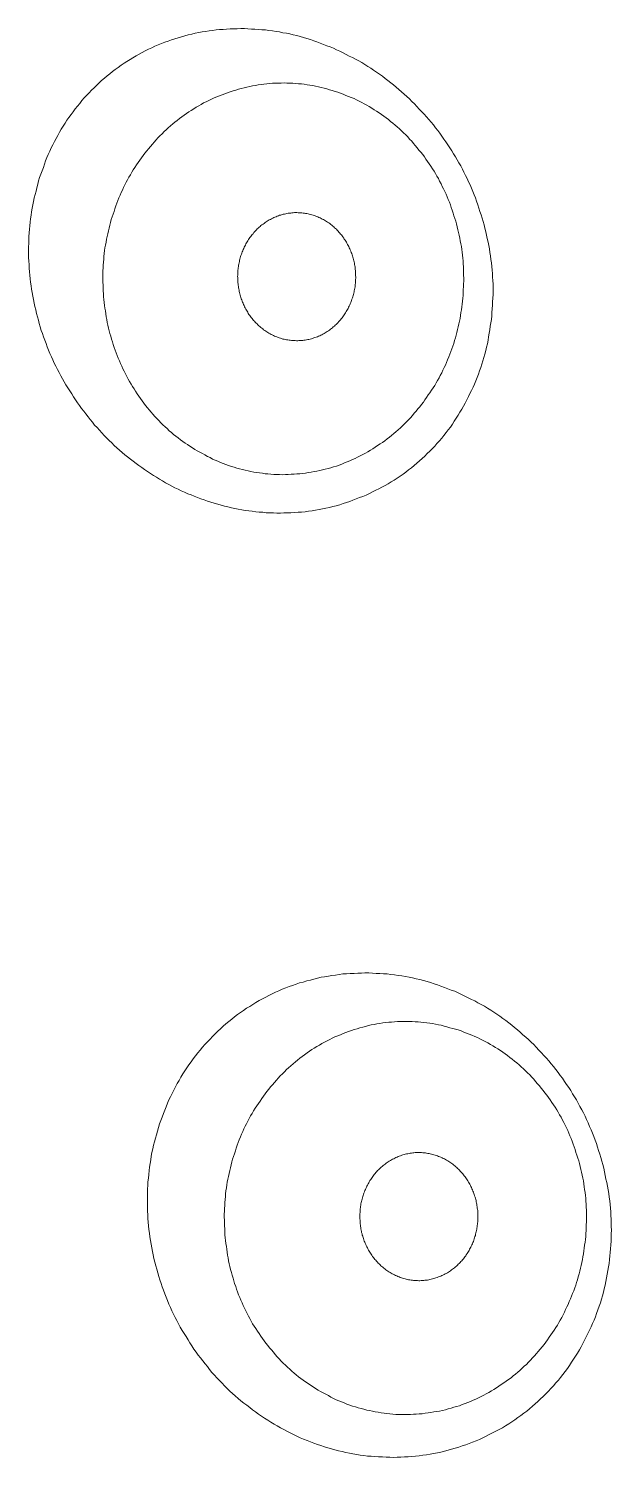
# Model space of a CAD drawing. Extents: x -5208 to -4788, y -2139 to -1842.
# Drawn here: x -5021.74 to -5017.17, y -2039.61 to -2028.41 of the extents above; entities that cross this region are included whole.
import ezdxf

# ---------------------------------------------------------------- set-up
doc = ezdxf.new("R2010")
doc.units = 0
doc.header["$LTSCALE"] = 7
doc.layers.add('Trimetric', color=7, linetype='CONTINUOUS')

msp = doc.modelspace()

# ---------------------------------------------------------------- linework, layer by layer
at = {"layer": 'Trimetric', "color": 0, "linetype": 'Continuous', "lineweight": 18}
for points in [[(-5020.24, -2028.413), (-5020.212, -2028.412), (-5020.185, -2028.411), (-5020.157, -2028.409), (-5020.129, -2028.408), (-5020.102, -2028.407), (-5020.074, -2028.406), (-5020.046, -2028.406), (-5020.019, -2028.408), (-5019.991, -2028.41), (-5019.963, -2028.411), (-5019.936, -2028.413), (-5019.908, -2028.415), (-5019.881, -2028.416), (-5019.853, -2028.42), (-5019.826, -2028.424), (-5019.798, -2028.428), (-5019.771, -2028.432), (-5019.744, -2028.438), (-5019.717, -2028.443), (-5019.69, -2028.448), (-5019.663, -2028.455), (-5019.636, -2028.461), (-5019.609, -2028.468), (-5019.582, -2028.476), (-5019.556, -2028.484), (-5019.529, -2028.492), (-5019.503, -2028.501), (-5019.477, -2028.511), (-5019.451, -2028.521), (-5019.426, -2028.53), (-5019.4, -2028.54), (-5019.374, -2028.55), (-5019.348, -2028.56), (-5019.323, -2028.572), (-5019.298, -2028.584), (-5019.273, -2028.596), (-5019.249, -2028.608), (-5019.224, -2028.621), (-5019.199, -2028.633), (-5019.174, -2028.646), (-5019.15, -2028.659), (-5019.126, -2028.673), (-5019.103, -2028.687), (-5019.079, -2028.702), (-5019.056, -2028.717), (-5019.033, -2028.732), (-5019.01, -2028.748), (-5018.987, -2028.764), (-5018.965, -2028.78), (-5018.942, -2028.796), (-5018.921, -2028.813), (-5018.899, -2028.83), (-5018.877, -2028.847), (-5018.856, -2028.866), (-5018.836, -2028.884), (-5018.815, -2028.903), (-5018.794, -2028.921), (-5018.774, -2028.939), (-5018.753, -2028.958), (-5018.733, -2028.977), (-5018.714, -2028.997), (-5018.695, -2029.017), (-5018.676, -2029.037), (-5018.657, -2029.057), (-5018.638, -2029.078), (-5018.619, -2029.098), (-5018.601, -2029.118), (-5018.583, -2029.14), (-5018.565, -2029.161), (-5018.548, -2029.183), (-5018.531, -2029.205), (-5018.515, -2029.227), (-5018.498, -2029.249), (-5018.482, -2029.272), (-5018.467, -2029.295), (-5018.451, -2029.317), (-5018.436, -2029.34), (-5018.421, -2029.364), (-5018.407, -2029.388), (-5018.392, -2029.411), (-5018.378, -2029.435), (-5018.365, -2029.459), (-5018.351, -2029.483), (-5018.338, -2029.508), (-5018.326, -2029.532), (-5018.313, -2029.557), (-5018.301, -2029.582), (-5018.289, -2029.607), (-5018.278, -2029.632), (-5018.267, -2029.658), (-5018.256, -2029.683), (-5018.245, -2029.709), (-5018.235, -2029.734), (-5018.226, -2029.76), (-5018.217, -2029.787), (-5018.209, -2029.813), (-5018.2, -2029.839), (-5018.192, -2029.866), (-5018.183, -2029.892), (-5018.175, -2029.918), (-5018.167, -2029.945), (-5018.161, -2029.972), (-5018.155, -2029.999), (-5018.149, -2030.026), (-5018.143, -2030.053), (-5018.137, -2030.08), (-5018.131, -2030.107), (-5018.126, -2030.134), (-5018.122, -2030.162), (-5018.117, -2030.189), (-5018.114, -2030.216), (-5018.111, -2030.244), (-5018.108, -2030.271), (-5018.105, -2030.299), (-5018.103, -2030.327), (-5018.101, -2030.354), (-5018.099, -2030.382), (-5018.098, -2030.409), (-5018.098, -2030.437), (-5018.098, -2030.465), (-5018.098, -2030.492), (-5018.099, -2030.52), (-5018.101, -2030.548), (-5018.103, -2030.575), (-5018.104, -2030.603), (-5018.106, -2030.631), (-5018.107, -2030.658), (-5018.11, -2030.686), (-5018.115, -2030.713), (-5018.119, -2030.74), (-5018.123, -2030.768), (-5018.127, -2030.795), (-5018.132, -2030.822), (-5018.136, -2030.85), (-5018.142, -2030.877), (-5018.148, -2030.904), (-5018.154, -2030.931), (-5018.161, -2030.958), (-5018.169, -2030.984), (-5018.177, -2031.011), (-5018.185, -2031.037), (-5018.194, -2031.063), (-5018.203, -2031.09), (-5018.212, -2031.116), (-5018.222, -2031.141), (-5018.232, -2031.167), (-5018.242, -2031.193), (-5018.254, -2031.218), (-5018.266, -2031.243), (-5018.279, -2031.268), (-5018.291, -2031.292), (-5018.303, -2031.317), (-5018.315, -2031.342), (-5018.328, -2031.366), (-5018.343, -2031.39), (-5018.358, -2031.413), (-5018.372, -2031.437), (-5018.387, -2031.46), (-5018.402, -2031.484), (-5018.416, -2031.507), (-5018.432, -2031.53), (-5018.449, -2031.552), (-5018.466, -2031.574), (-5018.483, -2031.596), (-5018.5, -2031.617), (-5018.518, -2031.638), (-5018.537, -2031.659), (-5018.555, -2031.679), (-5018.574, -2031.7), (-5018.593, -2031.72), (-5018.613, -2031.739), (-5018.633, -2031.758), (-5018.653, -2031.777), (-5018.674, -2031.795), (-5018.695, -2031.814), (-5018.716, -2031.832), (-5018.737, -2031.849), (-5018.759, -2031.866), (-5018.781, -2031.883), (-5018.803, -2031.899), (-5018.826, -2031.915), (-5018.849, -2031.931), (-5018.872, -2031.946), (-5018.895, -2031.961), (-5018.919, -2031.975), (-5018.943, -2031.989), (-5018.968, -2032.001), (-5018.993, -2032.014), (-5019.017, -2032.026), (-5019.042, -2032.039), (-5019.066, -2032.052), (-5019.091, -2032.064), (-5019.117, -2032.074), (-5019.143, -2032.084), (-5019.169, -2032.094), (-5019.195, -2032.103), (-5019.22, -2032.113), (-5019.246, -2032.123), (-5019.273, -2032.131), (-5019.299, -2032.139), (-5019.326, -2032.147), (-5019.353, -2032.154), (-5019.38, -2032.16), (-5019.407, -2032.166), (-5019.434, -2032.172), (-5019.461, -2032.178), (-5019.488, -2032.182), (-5019.515, -2032.187), (-5019.543, -2032.19), (-5019.57, -2032.194), (-5019.598, -2032.197), (-5019.625, -2032.199), (-5019.653, -2032.201), (-5019.681, -2032.203), (-5019.708, -2032.204), (-5019.736, -2032.204), (-5019.764, -2032.205), (-5019.791, -2032.205), (-5019.819, -2032.204), (-5019.847, -2032.203), (-5019.874, -2032.202), (-5019.902, -2032.199), (-5019.929, -2032.197), (-5019.957, -2032.195), (-5019.984, -2032.191), (-5020.012, -2032.188), (-5020.039, -2032.184), (-5020.067, -2032.179), (-5020.094, -2032.174), (-5020.121, -2032.169), (-5020.148, -2032.163), (-5020.175, -2032.157), (-5020.202, -2032.15), (-5020.229, -2032.144), (-5020.255, -2032.136), (-5020.282, -2032.128), (-5020.308, -2032.12), (-5020.335, -2032.111), (-5020.361, -2032.102), (-5020.387, -2032.093), (-5020.413, -2032.084), (-5020.439, -2032.073), (-5020.464, -2032.063), (-5020.49, -2032.053), (-5020.515, -2032.041), (-5020.54, -2032.03), (-5020.565, -2032.018), (-5020.59, -2032.006), (-5020.615, -2031.993), (-5020.639, -2031.98), (-5020.663, -2031.967), (-5020.687, -2031.952), (-5020.711, -2031.938), (-5020.734, -2031.923), (-5020.758, -2031.909), (-5020.781, -2031.895), (-5020.805, -2031.88), (-5020.828, -2031.864), (-5020.85, -2031.848), (-5020.872, -2031.831), (-5020.894, -2031.815), (-5020.916, -2031.798), (-5020.939, -2031.782), (-5020.961, -2031.765), (-5020.982, -2031.747), (-5021.003, -2031.729), (-5021.024, -2031.711), (-5021.045, -2031.693), (-5021.065, -2031.674), (-5021.085, -2031.655), (-5021.105, -2031.636), (-5021.125, -2031.616), (-5021.144, -2031.596), (-5021.163, -2031.576), (-5021.182, -2031.556), (-5021.2, -2031.535), (-5021.219, -2031.515), (-5021.236, -2031.493), (-5021.253, -2031.472), (-5021.27, -2031.45), (-5021.287, -2031.428), (-5021.304, -2031.406), (-5021.321, -2031.384), (-5021.338, -2031.362), (-5021.354, -2031.34), (-5021.369, -2031.316), (-5021.384, -2031.293), (-5021.399, -2031.27), (-5021.414, -2031.247), (-5021.429, -2031.223), (-5021.444, -2031.2), (-5021.458, -2031.176), (-5021.472, -2031.152), (-5021.485, -2031.128), (-5021.498, -2031.103), (-5021.511, -2031.079), (-5021.523, -2031.054), (-5021.535, -2031.029), (-5021.546, -2031.004), (-5021.558, -2030.979), (-5021.569, -2030.953), (-5021.58, -2030.928), (-5021.59, -2030.902), (-5021.6, -2030.876), (-5021.61, -2030.85), (-5021.619, -2030.824), (-5021.628, -2030.798), (-5021.637, -2030.772), (-5021.645, -2030.745), (-5021.653, -2030.719), (-5021.66, -2030.692), (-5021.668, -2030.666), (-5021.674, -2030.639), (-5021.681, -2030.612), (-5021.688, -2030.585), (-5021.693, -2030.558), (-5021.698, -2030.531), (-5021.704, -2030.504), (-5021.709, -2030.476), (-5021.713, -2030.449), (-5021.717, -2030.422), (-5021.721, -2030.394), (-5021.724, -2030.367), (-5021.727, -2030.339), (-5021.729, -2030.312), (-5021.731, -2030.284), (-5021.733, -2030.256), (-5021.735, -2030.229), (-5021.736, -2030.201), (-5021.736, -2030.173), (-5021.736, -2030.146), (-5021.736, -2030.118), (-5021.735, -2030.09), (-5021.735, -2030.063), (-5021.734, -2030.035), (-5021.732, -2030.008), (-5021.729, -2029.98), (-5021.727, -2029.952), (-5021.724, -2029.925), (-5021.721, -2029.897), (-5021.717, -2029.87), (-5021.713, -2029.843), (-5021.709, -2029.815), (-5021.704, -2029.788), (-5021.699, -2029.761), (-5021.692, -2029.734), (-5021.685, -2029.707), (-5021.678, -2029.68), (-5021.671, -2029.654), (-5021.665, -2029.627), (-5021.658, -2029.6), (-5021.65, -2029.573), (-5021.64, -2029.547), (-5021.631, -2029.521), (-5021.621, -2029.495), (-5021.612, -2029.469), (-5021.603, -2029.443), (-5021.593, -2029.417), (-5021.582, -2029.392), (-5021.57, -2029.367), (-5021.559, -2029.342), (-5021.547, -2029.317), (-5021.534, -2029.292), (-5021.521, -2029.268), (-5021.508, -2029.243), (-5021.495, -2029.219), (-5021.48, -2029.195), (-5021.466, -2029.172), (-5021.451, -2029.148), (-5021.436, -2029.125), (-5021.42, -2029.102), (-5021.404, -2029.08), (-5021.388, -2029.058), (-5021.371, -2029.036), (-5021.354, -2029.014), (-5021.336, -2028.993), (-5021.319, -2028.971), (-5021.3, -2028.95), (-5021.282, -2028.93), (-5021.263, -2028.91), (-5021.244, -2028.89), (-5021.224, -2028.87), (-5021.204, -2028.851), (-5021.184, -2028.832), (-5021.164, -2028.813), (-5021.143, -2028.795), (-5021.122, -2028.777), (-5021.1, -2028.76), (-5021.079, -2028.743), (-5021.057, -2028.726), (-5021.034, -2028.71), (-5021.011, -2028.694), (-5020.989, -2028.678), (-5020.966, -2028.663), (-5020.942, -2028.648), (-5020.919, -2028.634), (-5020.895, -2028.62), (-5020.87, -2028.607), (-5020.846, -2028.593), (-5020.822, -2028.58), (-5020.797, -2028.568), (-5020.772, -2028.556), (-5020.747, -2028.545), (-5020.721, -2028.534), (-5020.695, -2028.524), (-5020.67, -2028.513), (-5020.644, -2028.504), (-5020.618, -2028.495), (-5020.592, -2028.486), (-5020.565, -2028.478), (-5020.538, -2028.47), (-5020.512, -2028.462), (-5020.485, -2028.455), (-5020.458, -2028.449), (-5020.431, -2028.443), (-5020.404, -2028.437), (-5020.377, -2028.432), (-5020.35, -2028.428), (-5020.322, -2028.423), (-5020.295, -2028.42), (-5020.267, -2028.416)], [(-5019.748, -2031.904), (-5019.77, -2031.903), (-5019.793, -2031.902), (-5019.815, -2031.902), (-5019.838, -2031.9), (-5019.861, -2031.898), (-5019.883, -2031.896), (-5019.905, -2031.893), (-5019.928, -2031.89), (-5019.95, -2031.887), (-5019.972, -2031.883), (-5019.995, -2031.878), (-5020.017, -2031.874), (-5020.039, -2031.869), (-5020.061, -2031.863), (-5020.083, -2031.858), (-5020.105, -2031.852), (-5020.126, -2031.845), (-5020.148, -2031.839), (-5020.169, -2031.832), (-5020.191, -2031.824), (-5020.212, -2031.816), (-5020.233, -2031.808), (-5020.254, -2031.799), (-5020.274, -2031.79), (-5020.295, -2031.781), (-5020.315, -2031.77), (-5020.335, -2031.76), (-5020.355, -2031.749), (-5020.375, -2031.739), (-5020.395, -2031.728), (-5020.415, -2031.718), (-5020.434, -2031.706), (-5020.453, -2031.693), (-5020.472, -2031.681), (-5020.491, -2031.668), (-5020.51, -2031.656), (-5020.528, -2031.643), (-5020.547, -2031.63), (-5020.565, -2031.616), (-5020.582, -2031.602), (-5020.6, -2031.588), (-5020.617, -2031.573), (-5020.634, -2031.559), (-5020.651, -2031.543), (-5020.667, -2031.528), (-5020.684, -2031.512), (-5020.7, -2031.497), (-5020.716, -2031.48), (-5020.731, -2031.464), (-5020.747, -2031.448), (-5020.762, -2031.43), (-5020.777, -2031.413), (-5020.791, -2031.396), (-5020.806, -2031.379), (-5020.82, -2031.361), (-5020.833, -2031.343), (-5020.847, -2031.325), (-5020.86, -2031.307), (-5020.873, -2031.288), (-5020.886, -2031.269), (-5020.898, -2031.25), (-5020.91, -2031.231), (-5020.922, -2031.212), (-5020.934, -2031.193), (-5020.945, -2031.173), (-5020.956, -2031.154), (-5020.967, -2031.134), (-5020.977, -2031.114), (-5020.988, -2031.093), (-5020.997, -2031.073), (-5021.007, -2031.052), (-5021.016, -2031.032), (-5021.025, -2031.011), (-5021.034, -2030.99), (-5021.042, -2030.969), (-5021.051, -2030.948), (-5021.058, -2030.927), (-5021.065, -2030.906), (-5021.073, -2030.884), (-5021.08, -2030.863), (-5021.086, -2030.841), (-5021.093, -2030.819), (-5021.099, -2030.798), (-5021.105, -2030.776), (-5021.11, -2030.754), (-5021.115, -2030.732), (-5021.12, -2030.71), (-5021.124, -2030.687), (-5021.129, -2030.665), (-5021.132, -2030.643), (-5021.135, -2030.62), (-5021.138, -2030.598), (-5021.141, -2030.576), (-5021.144, -2030.553), (-5021.147, -2030.531), (-5021.149, -2030.508), (-5021.15, -2030.486), (-5021.151, -2030.463), (-5021.152, -2030.441), (-5021.153, -2030.418), (-5021.154, -2030.395), (-5021.155, -2030.373), (-5021.155, -2030.35), (-5021.154, -2030.328), (-5021.154, -2030.305), (-5021.153, -2030.282), (-5021.152, -2030.26), (-5021.15, -2030.237), (-5021.148, -2030.215), (-5021.146, -2030.192), (-5021.144, -2030.17), (-5021.141, -2030.147), (-5021.138, -2030.125), (-5021.134, -2030.103), (-5021.13, -2030.08), (-5021.126, -2030.058), (-5021.121, -2030.036), (-5021.116, -2030.014), (-5021.111, -2029.992), (-5021.105, -2029.97), (-5021.1, -2029.948), (-5021.095, -2029.926), (-5021.089, -2029.904), (-5021.082, -2029.883), (-5021.075, -2029.861), (-5021.067, -2029.84), (-5021.06, -2029.819), (-5021.053, -2029.797), (-5021.046, -2029.776), (-5021.038, -2029.755), (-5021.029, -2029.734), (-5021.02, -2029.713), (-5021.011, -2029.692), (-5021.002, -2029.672), (-5020.992, -2029.651), (-5020.982, -2029.631), (-5020.971, -2029.611), (-5020.961, -2029.591), (-5020.95, -2029.571), (-5020.939, -2029.552), (-5020.927, -2029.532), (-5020.916, -2029.513), (-5020.903, -2029.494), (-5020.89, -2029.475), (-5020.878, -2029.457), (-5020.865, -2029.438), (-5020.852, -2029.419), (-5020.839, -2029.401), (-5020.826, -2029.383), (-5020.811, -2029.365), (-5020.796, -2029.348), (-5020.782, -2029.331), (-5020.767, -2029.313), (-5020.753, -2029.296), (-5020.738, -2029.279), (-5020.723, -2029.262), (-5020.707, -2029.246), (-5020.691, -2029.23), (-5020.675, -2029.214), (-5020.658, -2029.199), (-5020.642, -2029.184), (-5020.625, -2029.169), (-5020.607, -2029.154), (-5020.59, -2029.14), (-5020.572, -2029.126), (-5020.554, -2029.112), (-5020.536, -2029.098), (-5020.518, -2029.085), (-5020.499, -2029.072), (-5020.481, -2029.059), (-5020.462, -2029.047), (-5020.443, -2029.035), (-5020.423, -2029.023), (-5020.404, -2029.011), (-5020.384, -2029), (-5020.365, -2028.989), (-5020.345, -2028.979), (-5020.324, -2028.969), (-5020.304, -2028.959), (-5020.283, -2028.95), (-5020.263, -2028.941), (-5020.241, -2028.933), (-5020.22, -2028.925), (-5020.199, -2028.917), (-5020.178, -2028.909), (-5020.157, -2028.901), (-5020.135, -2028.894), (-5020.114, -2028.888), (-5020.092, -2028.882), (-5020.07, -2028.876), (-5020.048, -2028.87), (-5020.026, -2028.865), (-5020.004, -2028.859), (-5019.982, -2028.855), (-5019.96, -2028.851), (-5019.938, -2028.847), (-5019.915, -2028.844), (-5019.893, -2028.841), (-5019.87, -2028.839), (-5019.848, -2028.837), (-5019.825, -2028.835), (-5019.803, -2028.834), (-5019.78, -2028.833), (-5019.757, -2028.833), (-5019.735, -2028.832), (-5019.712, -2028.833), (-5019.69, -2028.834), (-5019.667, -2028.834), (-5019.644, -2028.836), (-5019.622, -2028.838), (-5019.599, -2028.84), (-5019.577, -2028.843), (-5019.555, -2028.846), (-5019.532, -2028.849), (-5019.51, -2028.853), (-5019.488, -2028.857), (-5019.466, -2028.862), (-5019.444, -2028.867), (-5019.422, -2028.873), (-5019.4, -2028.879), (-5019.378, -2028.885), (-5019.357, -2028.892), (-5019.335, -2028.898), (-5019.313, -2028.905), (-5019.292, -2028.913), (-5019.271, -2028.921), (-5019.25, -2028.93), (-5019.229, -2028.938), (-5019.208, -2028.946), (-5019.187, -2028.955), (-5019.167, -2028.965), (-5019.147, -2028.975), (-5019.126, -2028.985), (-5019.107, -2028.996), (-5019.087, -2029.007), (-5019.067, -2029.018), (-5019.048, -2029.03), (-5019.029, -2029.042), (-5019.01, -2029.054), (-5018.991, -2029.066), (-5018.972, -2029.079), (-5018.954, -2029.092), (-5018.936, -2029.106), (-5018.918, -2029.12), (-5018.9, -2029.134), (-5018.883, -2029.148), (-5018.865, -2029.163), (-5018.848, -2029.177), (-5018.831, -2029.192), (-5018.815, -2029.208), (-5018.798, -2029.223), (-5018.782, -2029.239), (-5018.766, -2029.255), (-5018.751, -2029.272), (-5018.735, -2029.288), (-5018.721, -2029.306), (-5018.707, -2029.323), (-5018.692, -2029.341), (-5018.678, -2029.358), (-5018.663, -2029.375), (-5018.649, -2029.393), (-5018.636, -2029.411), (-5018.623, -2029.43), (-5018.61, -2029.449), (-5018.598, -2029.467), (-5018.585, -2029.486), (-5018.572, -2029.505), (-5018.56, -2029.524), (-5018.549, -2029.543), (-5018.537, -2029.563), (-5018.526, -2029.582), (-5018.516, -2029.602), (-5018.505, -2029.622), (-5018.495, -2029.643), (-5018.485, -2029.663), (-5018.475, -2029.683), (-5018.466, -2029.704), (-5018.457, -2029.725), (-5018.448, -2029.746), (-5018.44, -2029.767), (-5018.432, -2029.788), (-5018.425, -2029.809), (-5018.418, -2029.831), (-5018.411, -2029.852), (-5018.404, -2029.874), (-5018.397, -2029.895), (-5018.39, -2029.917), (-5018.384, -2029.938), (-5018.379, -2029.96), (-5018.374, -2029.983), (-5018.369, -2030.005), (-5018.364, -2030.027), (-5018.359, -2030.049), (-5018.354, -2030.071), (-5018.35, -2030.093), (-5018.346, -2030.115), (-5018.343, -2030.138), (-5018.34, -2030.16), (-5018.337, -2030.183), (-5018.335, -2030.205), (-5018.333, -2030.228), (-5018.331, -2030.25), (-5018.33, -2030.273), (-5018.329, -2030.295), (-5018.328, -2030.318), (-5018.328, -2030.34), (-5018.327, -2030.363), (-5018.327, -2030.386), (-5018.328, -2030.408), (-5018.33, -2030.431), (-5018.331, -2030.453), (-5018.332, -2030.476), (-5018.333, -2030.499), (-5018.334, -2030.521), (-5018.337, -2030.544), (-5018.34, -2030.566), (-5018.343, -2030.588), (-5018.346, -2030.611), (-5018.349, -2030.633), (-5018.353, -2030.655), (-5018.356, -2030.678), (-5018.36, -2030.7), (-5018.365, -2030.722), (-5018.37, -2030.744), (-5018.375, -2030.766), (-5018.381, -2030.788), (-5018.387, -2030.81), (-5018.393, -2030.832), (-5018.4, -2030.853), (-5018.406, -2030.875), (-5018.413, -2030.896), (-5018.421, -2030.918), (-5018.429, -2030.939), (-5018.436, -2030.96), (-5018.445, -2030.981), (-5018.454, -2031.002), (-5018.462, -2031.023), (-5018.471, -2031.044), (-5018.481, -2031.064), (-5018.491, -2031.084), (-5018.5, -2031.105), (-5018.511, -2031.125), (-5018.521, -2031.145), (-5018.532, -2031.165), (-5018.543, -2031.184), (-5018.555, -2031.204), (-5018.567, -2031.223), (-5018.579, -2031.242), (-5018.592, -2031.261), (-5018.605, -2031.279), (-5018.618, -2031.298), (-5018.631, -2031.316), (-5018.643, -2031.335), (-5018.657, -2031.353), (-5018.671, -2031.371), (-5018.686, -2031.388), (-5018.7, -2031.405), (-5018.715, -2031.422), (-5018.73, -2031.44), (-5018.744, -2031.457), (-5018.76, -2031.473), (-5018.776, -2031.489), (-5018.791, -2031.506), (-5018.808, -2031.521), (-5018.824, -2031.537), (-5018.841, -2031.552), (-5018.858, -2031.567), (-5018.875, -2031.582), (-5018.892, -2031.596), (-5018.91, -2031.61), (-5018.928, -2031.624), (-5018.946, -2031.638), (-5018.964, -2031.651), (-5018.983, -2031.663), (-5019.002, -2031.675), (-5019.021, -2031.688), (-5019.04, -2031.7), (-5019.059, -2031.712), (-5019.078, -2031.724), (-5019.098, -2031.735), (-5019.118, -2031.745), (-5019.139, -2031.755), (-5019.159, -2031.766), (-5019.179, -2031.776), (-5019.199, -2031.786), (-5019.22, -2031.795), (-5019.241, -2031.804), (-5019.262, -2031.812), (-5019.283, -2031.821), (-5019.304, -2031.828), (-5019.325, -2031.836), (-5019.347, -2031.842), (-5019.369, -2031.849), (-5019.39, -2031.855), (-5019.412, -2031.861), (-5019.434, -2031.866), (-5019.456, -2031.872), (-5019.478, -2031.877), (-5019.5, -2031.88), (-5019.523, -2031.884), (-5019.545, -2031.887), (-5019.567, -2031.891), (-5019.59, -2031.894), (-5019.612, -2031.897), (-5019.635, -2031.898), (-5019.657, -2031.899), (-5019.68, -2031.9), (-5019.702, -2031.902), (-5019.725, -2031.903)], [(-5020.099, -2030.349), (-5020.098, -2030.359), (-5020.098, -2030.369), (-5020.097, -2030.379), (-5020.097, -2030.389), (-5020.096, -2030.399), (-5020.095, -2030.408), (-5020.094, -2030.418), (-5020.093, -2030.428), (-5020.091, -2030.438), (-5020.09, -2030.447), (-5020.088, -2030.457), (-5020.086, -2030.467), (-5020.084, -2030.476), (-5020.081, -2030.486), (-5020.079, -2030.495), (-5020.076, -2030.505), (-5020.073, -2030.514), (-5020.07, -2030.524), (-5020.067, -2030.533), (-5020.064, -2030.542), (-5020.06, -2030.551), (-5020.056, -2030.56), (-5020.052, -2030.569), (-5020.048, -2030.578), (-5020.044, -2030.587), (-5020.039, -2030.596), (-5020.034, -2030.605), (-5020.03, -2030.613), (-5020.025, -2030.622), (-5020.02, -2030.63), (-5020.015, -2030.639), (-5020.01, -2030.647), (-5020.004, -2030.655), (-5019.998, -2030.663), (-5019.992, -2030.671), (-5019.986, -2030.679), (-5019.98, -2030.686), (-5019.974, -2030.694), (-5019.967, -2030.701), (-5019.961, -2030.709), (-5019.954, -2030.715), (-5019.947, -2030.722), (-5019.94, -2030.729), (-5019.933, -2030.736), (-5019.925, -2030.743), (-5019.917, -2030.749), (-5019.91, -2030.755), (-5019.902, -2030.761), (-5019.895, -2030.767), (-5019.886, -2030.773), (-5019.878, -2030.779), (-5019.87, -2030.784), (-5019.862, -2030.789), (-5019.853, -2030.794), (-5019.845, -2030.799), (-5019.836, -2030.804), (-5019.827, -2030.808), (-5019.818, -2030.813), (-5019.809, -2030.817), (-5019.8, -2030.821), (-5019.791, -2030.824), (-5019.782, -2030.828), (-5019.773, -2030.831), (-5019.763, -2030.834), (-5019.754, -2030.837), (-5019.745, -2030.84), (-5019.735, -2030.842), (-5019.725, -2030.844), (-5019.716, -2030.846), (-5019.706, -2030.847), (-5019.696, -2030.849), (-5019.687, -2030.85), (-5019.677, -2030.851), (-5019.667, -2030.852), (-5019.657, -2030.853), (-5019.647, -2030.853), (-5019.637, -2030.854), (-5019.628, -2030.854), (-5019.618, -2030.853), (-5019.608, -2030.853), (-5019.598, -2030.852), (-5019.588, -2030.851), (-5019.579, -2030.85), (-5019.569, -2030.849), (-5019.559, -2030.847), (-5019.549, -2030.845), (-5019.54, -2030.843), (-5019.53, -2030.84), (-5019.521, -2030.838), (-5019.511, -2030.835), (-5019.502, -2030.832), (-5019.493, -2030.829), (-5019.483, -2030.825), (-5019.474, -2030.822), (-5019.465, -2030.818), (-5019.456, -2030.814), (-5019.447, -2030.81), (-5019.438, -2030.806), (-5019.43, -2030.801), (-5019.421, -2030.797), (-5019.412, -2030.792), (-5019.404, -2030.786), (-5019.396, -2030.781), (-5019.388, -2030.776), (-5019.38, -2030.77), (-5019.372, -2030.764), (-5019.364, -2030.758), (-5019.356, -2030.752), (-5019.349, -2030.745), (-5019.341, -2030.739), (-5019.334, -2030.732), (-5019.327, -2030.725), (-5019.32, -2030.718), (-5019.313, -2030.712), (-5019.306, -2030.704), (-5019.3, -2030.697), (-5019.293, -2030.69), (-5019.287, -2030.682), (-5019.281, -2030.674), (-5019.275, -2030.666), (-5019.269, -2030.658), (-5019.264, -2030.65), (-5019.258, -2030.642), (-5019.253, -2030.634), (-5019.248, -2030.625), (-5019.243, -2030.617), (-5019.238, -2030.608), (-5019.233, -2030.6), (-5019.229, -2030.591), (-5019.225, -2030.582), (-5019.22, -2030.573), (-5019.216, -2030.564), (-5019.213, -2030.555), (-5019.209, -2030.546), (-5019.206, -2030.537), (-5019.203, -2030.527), (-5019.2, -2030.518), (-5019.197, -2030.509), (-5019.193, -2030.499), (-5019.191, -2030.49), (-5019.189, -2030.48), (-5019.187, -2030.47), (-5019.185, -2030.461), (-5019.182, -2030.451), (-5019.181, -2030.442), (-5019.179, -2030.432), (-5019.178, -2030.422), (-5019.177, -2030.412), (-5019.176, -2030.403), (-5019.175, -2030.393), (-5019.174, -2030.383), (-5019.174, -2030.373), (-5019.173, -2030.363), (-5019.173, -2030.353), (-5019.174, -2030.344), (-5019.174, -2030.334), (-5019.174, -2030.324), (-5019.175, -2030.314), (-5019.175, -2030.304), (-5019.177, -2030.294), (-5019.178, -2030.285), (-5019.179, -2030.275), (-5019.181, -2030.265), (-5019.182, -2030.255), (-5019.184, -2030.246), (-5019.186, -2030.236), (-5019.188, -2030.226), (-5019.19, -2030.217), (-5019.193, -2030.207), (-5019.196, -2030.198), (-5019.198, -2030.189), (-5019.202, -2030.179), (-5019.205, -2030.17), (-5019.208, -2030.161), (-5019.212, -2030.152), (-5019.216, -2030.142), (-5019.219, -2030.133), (-5019.224, -2030.124), (-5019.228, -2030.115), (-5019.232, -2030.107), (-5019.237, -2030.098), (-5019.242, -2030.089), (-5019.247, -2030.081), (-5019.252, -2030.072), (-5019.257, -2030.064), (-5019.263, -2030.056), (-5019.268, -2030.048), (-5019.274, -2030.04), (-5019.279, -2030.032), (-5019.286, -2030.024), (-5019.292, -2030.017), (-5019.298, -2030.009), (-5019.305, -2030.002), (-5019.311, -2029.994), (-5019.318, -2029.987), (-5019.325, -2029.98), (-5019.332, -2029.973), (-5019.339, -2029.967), (-5019.346, -2029.96), (-5019.354, -2029.954), (-5019.362, -2029.947), (-5019.369, -2029.941), (-5019.377, -2029.935), (-5019.385, -2029.93), (-5019.394, -2029.925), (-5019.402, -2029.919), (-5019.41, -2029.914), (-5019.418, -2029.908), (-5019.427, -2029.904), (-5019.436, -2029.899), (-5019.445, -2029.895), (-5019.453, -2029.89), (-5019.462, -2029.886), (-5019.471, -2029.882), (-5019.48, -2029.879), (-5019.49, -2029.875), (-5019.499, -2029.872), (-5019.508, -2029.869), (-5019.518, -2029.866), (-5019.527, -2029.863), (-5019.537, -2029.861), (-5019.546, -2029.859), (-5019.556, -2029.857), (-5019.566, -2029.856), (-5019.576, -2029.854), (-5019.585, -2029.852), (-5019.595, -2029.851), (-5019.605, -2029.851), (-5019.615, -2029.85), (-5019.625, -2029.85), (-5019.634, -2029.849), (-5019.644, -2029.849), (-5019.654, -2029.849), (-5019.664, -2029.85), (-5019.674, -2029.851), (-5019.683, -2029.852), (-5019.693, -2029.853), (-5019.703, -2029.854), (-5019.713, -2029.856), (-5019.722, -2029.858), (-5019.732, -2029.86), (-5019.742, -2029.862), (-5019.751, -2029.865), (-5019.76, -2029.868), (-5019.77, -2029.87), (-5019.779, -2029.874), (-5019.788, -2029.877), (-5019.798, -2029.881), (-5019.807, -2029.884), (-5019.816, -2029.888), (-5019.824, -2029.893), (-5019.833, -2029.897), (-5019.842, -2029.902), (-5019.851, -2029.906), (-5019.859, -2029.911), (-5019.867, -2029.917), (-5019.876, -2029.922), (-5019.884, -2029.927), (-5019.892, -2029.933), (-5019.9, -2029.939), (-5019.908, -2029.945), (-5019.916, -2029.951), (-5019.923, -2029.957), (-5019.931, -2029.964), (-5019.938, -2029.97), (-5019.945, -2029.977), (-5019.952, -2029.984), (-5019.959, -2029.991), (-5019.965, -2029.998), (-5019.972, -2030.006), (-5019.978, -2030.014), (-5019.984, -2030.021), (-5019.991, -2030.029), (-5019.996, -2030.037), (-5020.002, -2030.045), (-5020.008, -2030.053), (-5020.013, -2030.061), (-5020.019, -2030.069), (-5020.024, -2030.077), (-5020.029, -2030.086), (-5020.034, -2030.094), (-5020.038, -2030.103), (-5020.043, -2030.112), (-5020.047, -2030.121), (-5020.051, -2030.13), (-5020.055, -2030.139), (-5020.059, -2030.148), (-5020.063, -2030.157), (-5020.066, -2030.166), (-5020.069, -2030.175), (-5020.073, -2030.185), (-5020.075, -2030.194), (-5020.078, -2030.204), (-5020.081, -2030.213), (-5020.083, -2030.223), (-5020.085, -2030.232), (-5020.087, -2030.242), (-5020.089, -2030.252), (-5020.091, -2030.261), (-5020.092, -2030.271), (-5020.094, -2030.281), (-5020.095, -2030.291), (-5020.096, -2030.3), (-5020.097, -2030.31), (-5020.097, -2030.32), (-5020.098, -2030.33), (-5020.098, -2030.34)], [(-5019.274, -2035.819), (-5019.245, -2035.817), (-5019.216, -2035.816), (-5019.187, -2035.815), (-5019.158, -2035.813), (-5019.129, -2035.812), (-5019.101, -2035.81), (-5019.072, -2035.811), (-5019.043, -2035.813), (-5019.014, -2035.815), (-5018.985, -2035.816), (-5018.956, -2035.818), (-5018.927, -2035.819), (-5018.899, -2035.822), (-5018.87, -2035.826), (-5018.841, -2035.83), (-5018.813, -2035.834), (-5018.784, -2035.84), (-5018.756, -2035.845), (-5018.728, -2035.85), (-5018.699, -2035.857), (-5018.671, -2035.863), (-5018.643, -2035.871), (-5018.615, -2035.878), (-5018.588, -2035.886), (-5018.56, -2035.895), (-5018.533, -2035.905), (-5018.506, -2035.915), (-5018.479, -2035.925), (-5018.452, -2035.935), (-5018.425, -2035.945), (-5018.397, -2035.955), (-5018.371, -2035.967), (-5018.345, -2035.98), (-5018.319, -2035.993), (-5018.293, -2036.005), (-5018.267, -2036.018), (-5018.241, -2036.03), (-5018.216, -2036.044), (-5018.19, -2036.058), (-5018.165, -2036.072), (-5018.141, -2036.087), (-5018.116, -2036.103), (-5018.092, -2036.118), (-5018.068, -2036.134), (-5018.044, -2036.151), (-5018.021, -2036.168), (-5017.997, -2036.184), (-5017.974, -2036.202), (-5017.951, -2036.22), (-5017.929, -2036.238), (-5017.907, -2036.257), (-5017.885, -2036.276), (-5017.864, -2036.295), (-5017.842, -2036.315), (-5017.821, -2036.334), (-5017.799, -2036.353), (-5017.778, -2036.373), (-5017.759, -2036.394), (-5017.739, -2036.416), (-5017.719, -2036.437), (-5017.7, -2036.458), (-5017.68, -2036.479), (-5017.661, -2036.5), (-5017.642, -2036.523), (-5017.624, -2036.545), (-5017.606, -2036.568), (-5017.588, -2036.591), (-5017.571, -2036.614), (-5017.554, -2036.637), (-5017.537, -2036.661), (-5017.521, -2036.685), (-5017.505, -2036.709), (-5017.489, -2036.733), (-5017.474, -2036.758), (-5017.46, -2036.783), (-5017.445, -2036.807), (-5017.431, -2036.833), (-5017.417, -2036.858), (-5017.403, -2036.883), (-5017.39, -2036.909), (-5017.377, -2036.935), (-5017.365, -2036.961), (-5017.352, -2036.987), (-5017.341, -2037.014), (-5017.329, -2037.04), (-5017.318, -2037.067), (-5017.308, -2037.094), (-5017.298, -2037.121), (-5017.288, -2037.148), (-5017.279, -2037.176), (-5017.271, -2037.203), (-5017.262, -2037.231), (-5017.254, -2037.259), (-5017.246, -2037.286), (-5017.237, -2037.314), (-5017.23, -2037.342), (-5017.224, -2037.37), (-5017.218, -2037.399), (-5017.213, -2037.427), (-5017.207, -2037.455), (-5017.201, -2037.484), (-5017.195, -2037.512), (-5017.191, -2037.54), (-5017.187, -2037.569), (-5017.183, -2037.598), (-5017.181, -2037.627), (-5017.178, -2037.655), (-5017.176, -2037.684), (-5017.174, -2037.713), (-5017.172, -2037.742), (-5017.171, -2037.771), (-5017.171, -2037.8), (-5017.17, -2037.828), (-5017.171, -2037.857), (-5017.171, -2037.886), (-5017.173, -2037.915), (-5017.176, -2037.944), (-5017.178, -2037.973), (-5017.18, -2038.002), (-5017.183, -2038.03), (-5017.185, -2038.059), (-5017.189, -2038.088), (-5017.194, -2038.116), (-5017.199, -2038.145), (-5017.204, -2038.173), (-5017.209, -2038.202), (-5017.214, -2038.23), (-5017.219, -2038.258), (-5017.226, -2038.287), (-5017.233, -2038.315), (-5017.241, -2038.342), (-5017.249, -2038.37), (-5017.257, -2038.398), (-5017.266, -2038.425), (-5017.276, -2038.453), (-5017.286, -2038.48), (-5017.296, -2038.507), (-5017.306, -2038.534), (-5017.318, -2038.56), (-5017.329, -2038.587), (-5017.341, -2038.613), (-5017.354, -2038.639), (-5017.367, -2038.665), (-5017.38, -2038.69), (-5017.394, -2038.716), (-5017.407, -2038.742), (-5017.421, -2038.767), (-5017.437, -2038.791), (-5017.452, -2038.816), (-5017.468, -2038.84), (-5017.484, -2038.864), (-5017.499, -2038.888), (-5017.515, -2038.913), (-5017.532, -2038.936), (-5017.55, -2038.959), (-5017.568, -2038.982), (-5017.586, -2039.004), (-5017.605, -2039.026), (-5017.624, -2039.048), (-5017.644, -2039.069), (-5017.663, -2039.09), (-5017.683, -2039.111), (-5017.704, -2039.131), (-5017.725, -2039.151), (-5017.746, -2039.171), (-5017.767, -2039.19), (-5017.789, -2039.209), (-5017.811, -2039.228), (-5017.834, -2039.246), (-5017.857, -2039.263), (-5017.88, -2039.281), (-5017.903, -2039.298), (-5017.927, -2039.315), (-5017.951, -2039.331), (-5017.975, -2039.347), (-5017.999, -2039.362), (-5018.024, -2039.377), (-5018.049, -2039.391), (-5018.075, -2039.404), (-5018.101, -2039.417), (-5018.127, -2039.43), (-5018.152, -2039.444), (-5018.178, -2039.457), (-5018.204, -2039.469), (-5018.231, -2039.479), (-5018.258, -2039.489), (-5018.285, -2039.5), (-5018.312, -2039.51), (-5018.339, -2039.52), (-5018.366, -2039.53), (-5018.394, -2039.538), (-5018.422, -2039.546), (-5018.45, -2039.554), (-5018.478, -2039.561), (-5018.506, -2039.568), (-5018.534, -2039.574), (-5018.563, -2039.579), (-5018.591, -2039.585), (-5018.619, -2039.59), (-5018.648, -2039.593), (-5018.677, -2039.597), (-5018.705, -2039.601), (-5018.734, -2039.603), (-5018.763, -2039.604), (-5018.792, -2039.605), (-5018.821, -2039.607), (-5018.85, -2039.608), (-5018.879, -2039.61), (-5018.907, -2039.609), (-5018.936, -2039.607), (-5018.965, -2039.606), (-5018.994, -2039.604), (-5019.023, -2039.603), (-5019.052, -2039.601), (-5019.081, -2039.599), (-5019.109, -2039.595), (-5019.138, -2039.591), (-5019.166, -2039.587), (-5019.195, -2039.582), (-5019.223, -2039.576), (-5019.252, -2039.571), (-5019.28, -2039.564), (-5019.308, -2039.557), (-5019.336, -2039.551), (-5019.364, -2039.543), (-5019.391, -2039.535), (-5019.419, -2039.526), (-5019.447, -2039.517), (-5019.474, -2039.508), (-5019.501, -2039.498), (-5019.528, -2039.488), (-5019.555, -2039.477), (-5019.582, -2039.467), (-5019.608, -2039.455), (-5019.635, -2039.443), (-5019.661, -2039.431), (-5019.687, -2039.418), (-5019.713, -2039.405), (-5019.738, -2039.392), (-5019.764, -2039.378), (-5019.788, -2039.363), (-5019.813, -2039.348), (-5019.838, -2039.333), (-5019.862, -2039.318), (-5019.887, -2039.303), (-5019.912, -2039.287), (-5019.935, -2039.27), (-5019.958, -2039.253), (-5019.981, -2039.236), (-5020.004, -2039.218), (-5020.027, -2039.201), (-5020.051, -2039.184), (-5020.073, -2039.165), (-5020.095, -2039.147), (-5020.117, -2039.128), (-5020.138, -2039.108), (-5020.159, -2039.089), (-5020.18, -2039.069), (-5020.201, -2039.049), (-5020.221, -2039.028), (-5020.241, -2039.007), (-5020.261, -2038.986), (-5020.281, -2038.965), (-5020.3, -2038.943), (-5020.319, -2038.921), (-5020.336, -2038.898), (-5020.354, -2038.875), (-5020.372, -2038.853), (-5020.389, -2038.83), (-5020.407, -2038.807), (-5020.424, -2038.784), (-5020.441, -2038.76), (-5020.457, -2038.736), (-5020.472, -2038.711), (-5020.487, -2038.687), (-5020.503, -2038.662), (-5020.518, -2038.638), (-5020.534, -2038.614), (-5020.548, -2038.588), (-5020.562, -2038.563), (-5020.575, -2038.537), (-5020.588, -2038.512), (-5020.601, -2038.486), (-5020.613, -2038.46), (-5020.625, -2038.433), (-5020.637, -2038.407), (-5020.648, -2038.38), (-5020.659, -2038.354), (-5020.67, -2038.327), (-5020.68, -2038.299), (-5020.69, -2038.272), (-5020.699, -2038.245), (-5020.708, -2038.217), (-5020.717, -2038.19), (-5020.725, -2038.162), (-5020.733, -2038.134), (-5020.74, -2038.107), (-5020.748, -2038.079), (-5020.754, -2038.05), (-5020.76, -2038.022), (-5020.767, -2037.994), (-5020.772, -2037.966), (-5020.777, -2037.937), (-5020.782, -2037.909), (-5020.786, -2037.88), (-5020.79, -2037.851), (-5020.794, -2037.823), (-5020.797, -2037.794), (-5020.799, -2037.765), (-5020.801, -2037.736), (-5020.803, -2037.707), (-5020.804, -2037.679), (-5020.805, -2037.65), (-5020.806, -2037.621), (-5020.806, -2037.592), (-5020.806, -2037.563), (-5020.805, -2037.534), (-5020.804, -2037.505), (-5020.802, -2037.476), (-5020.801, -2037.448), (-5020.798, -2037.419), (-5020.795, -2037.39), (-5020.792, -2037.361), (-5020.789, -2037.333), (-5020.785, -2037.304), (-5020.78, -2037.275), (-5020.775, -2037.247), (-5020.77, -2037.219), (-5020.764, -2037.19), (-5020.758, -2037.162), (-5020.75, -2037.134), (-5020.742, -2037.106), (-5020.734, -2037.079), (-5020.726, -2037.051), (-5020.719, -2037.023), (-5020.711, -2036.995), (-5020.701, -2036.968), (-5020.69, -2036.941), (-5020.68, -2036.914), (-5020.67, -2036.887), (-5020.659, -2036.86), (-5020.649, -2036.833), (-5020.637, -2036.807), (-5020.625, -2036.781), (-5020.612, -2036.755), (-5020.599, -2036.729), (-5020.585, -2036.703), (-5020.572, -2036.678), (-5020.558, -2036.653), (-5020.543, -2036.628), (-5020.528, -2036.603), (-5020.512, -2036.579), (-5020.496, -2036.555), (-5020.48, -2036.531), (-5020.463, -2036.507), (-5020.446, -2036.484), (-5020.428, -2036.461), (-5020.411, -2036.438), (-5020.392, -2036.416), (-5020.374, -2036.394), (-5020.355, -2036.372), (-5020.335, -2036.351), (-5020.315, -2036.33), (-5020.296, -2036.309), (-5020.275, -2036.288), (-5020.254, -2036.268), (-5020.233, -2036.248), (-5020.212, -2036.229), (-5020.19, -2036.21), (-5020.168, -2036.191), (-5020.145, -2036.173), (-5020.123, -2036.155), (-5020.1, -2036.138), (-5020.076, -2036.121), (-5020.052, -2036.105), (-5020.029, -2036.088), (-5020.004, -2036.073), (-5019.98, -2036.057), (-5019.955, -2036.042), (-5019.93, -2036.028), (-5019.905, -2036.014), (-5019.879, -2036), (-5019.854, -2035.987), (-5019.828, -2035.974), (-5019.802, -2035.962), (-5019.775, -2035.95), (-5019.749, -2035.939), (-5019.722, -2035.928), (-5019.695, -2035.917), (-5019.668, -2035.908), (-5019.64, -2035.898), (-5019.613, -2035.889), (-5019.585, -2035.882), (-5019.557, -2035.874), (-5019.529, -2035.867), (-5019.501, -2035.86), (-5019.473, -2035.852), (-5019.445, -2035.845), (-5019.417, -2035.841), (-5019.388, -2035.836), (-5019.36, -2035.832), (-5019.331, -2035.828), (-5019.302, -2035.823)], [(-5018.791, -2039.274), (-5018.814, -2039.273), (-5018.837, -2039.272), (-5018.86, -2039.272), (-5018.883, -2039.27), (-5018.906, -2039.268), (-5018.929, -2039.266), (-5018.951, -2039.263), (-5018.974, -2039.26), (-5018.997, -2039.256), (-5019.02, -2039.252), (-5019.042, -2039.248), (-5019.065, -2039.243), (-5019.087, -2039.238), (-5019.11, -2039.232), (-5019.132, -2039.227), (-5019.154, -2039.22), (-5019.176, -2039.214), (-5019.198, -2039.207), (-5019.22, -2039.199), (-5019.242, -2039.192), (-5019.263, -2039.183), (-5019.285, -2039.175), (-5019.306, -2039.166), (-5019.327, -2039.157), (-5019.348, -2039.147), (-5019.368, -2039.136), (-5019.388, -2039.125), (-5019.409, -2039.115), (-5019.429, -2039.104), (-5019.45, -2039.093), (-5019.469, -2039.082), (-5019.489, -2039.069), (-5019.508, -2039.056), (-5019.527, -2039.044), (-5019.546, -2039.031), (-5019.566, -2039.018), (-5019.585, -2039.005), (-5019.603, -2038.991), (-5019.621, -2038.977), (-5019.639, -2038.963), (-5019.657, -2038.948), (-5019.674, -2038.933), (-5019.691, -2038.918), (-5019.708, -2038.902), (-5019.725, -2038.886), (-5019.742, -2038.87), (-5019.758, -2038.854), (-5019.774, -2038.837), (-5019.789, -2038.82), (-5019.804, -2038.803), (-5019.819, -2038.785), (-5019.834, -2038.767), (-5019.848, -2038.75), (-5019.863, -2038.732), (-5019.878, -2038.714), (-5019.892, -2038.696), (-5019.905, -2038.677), (-5019.917, -2038.658), (-5019.93, -2038.639), (-5019.943, -2038.619), (-5019.956, -2038.6), (-5019.969, -2038.581), (-5019.981, -2038.561), (-5019.992, -2038.541), (-5020.003, -2038.521), (-5020.014, -2038.501), (-5020.025, -2038.481), (-5020.035, -2038.46), (-5020.045, -2038.439), (-5020.055, -2038.418), (-5020.064, -2038.397), (-5020.074, -2038.376), (-5020.082, -2038.355), (-5020.091, -2038.334), (-5020.099, -2038.312), (-5020.107, -2038.29), (-5020.114, -2038.269), (-5020.122, -2038.247), (-5020.129, -2038.225), (-5020.135, -2038.203), (-5020.142, -2038.181), (-5020.148, -2038.159), (-5020.154, -2038.136), (-5020.159, -2038.114), (-5020.164, -2038.091), (-5020.169, -2038.069), (-5020.174, -2038.046), (-5020.178, -2038.024), (-5020.181, -2038.001), (-5020.184, -2037.978), (-5020.187, -2037.955), (-5020.19, -2037.932), (-5020.193, -2037.91), (-5020.196, -2037.887), (-5020.198, -2037.864), (-5020.199, -2037.841), (-5020.2, -2037.818), (-5020.201, -2037.795), (-5020.202, -2037.772), (-5020.202, -2037.749), (-5020.203, -2037.726), (-5020.203, -2037.703), (-5020.202, -2037.68), (-5020.202, -2037.657), (-5020.2, -2037.634), (-5020.199, -2037.611), (-5020.197, -2037.588), (-5020.195, -2037.565), (-5020.193, -2037.542), (-5020.19, -2037.519), (-5020.187, -2037.496), (-5020.183, -2037.473), (-5020.18, -2037.451), (-5020.176, -2037.428), (-5020.171, -2037.406), (-5020.165, -2037.383), (-5020.16, -2037.361), (-5020.155, -2037.338), (-5020.149, -2037.316), (-5020.144, -2037.293), (-5020.138, -2037.271), (-5020.131, -2037.249), (-5020.124, -2037.228), (-5020.116, -2037.206), (-5020.109, -2037.184), (-5020.102, -2037.162), (-5020.094, -2037.14), (-5020.086, -2037.119), (-5020.077, -2037.097), (-5020.068, -2037.076), (-5020.059, -2037.055), (-5020.05, -2037.034), (-5020.04, -2037.013), (-5020.029, -2036.993), (-5020.019, -2036.972), (-5020.008, -2036.952), (-5019.997, -2036.932), (-5019.985, -2036.912), (-5019.974, -2036.892), (-5019.962, -2036.872), (-5019.949, -2036.853), (-5019.936, -2036.834), (-5019.923, -2036.815), (-5019.91, -2036.796), (-5019.897, -2036.777), (-5019.884, -2036.758), (-5019.87, -2036.74), (-5019.855, -2036.722), (-5019.84, -2036.705), (-5019.825, -2036.687), (-5019.81, -2036.67), (-5019.795, -2036.652), (-5019.78, -2036.635), (-5019.765, -2036.618), (-5019.748, -2036.601), (-5019.732, -2036.585), (-5019.715, -2036.569), (-5019.699, -2036.554), (-5019.682, -2036.538), (-5019.664, -2036.523), (-5019.646, -2036.508), (-5019.629, -2036.494), (-5019.611, -2036.479), (-5019.592, -2036.466), (-5019.574, -2036.452), (-5019.555, -2036.438), (-5019.536, -2036.425), (-5019.517, -2036.412), (-5019.498, -2036.4), (-5019.478, -2036.388), (-5019.458, -2036.376), (-5019.438, -2036.364), (-5019.418, -2036.353), (-5019.398, -2036.342), (-5019.377, -2036.332), (-5019.357, -2036.322), (-5019.336, -2036.312), (-5019.315, -2036.303), (-5019.293, -2036.295), (-5019.272, -2036.286), (-5019.25, -2036.278), (-5019.229, -2036.27), (-5019.207, -2036.262), (-5019.186, -2036.254), (-5019.163, -2036.248), (-5019.141, -2036.242), (-5019.119, -2036.236), (-5019.096, -2036.23), (-5019.074, -2036.224), (-5019.052, -2036.219), (-5019.029, -2036.214), (-5019.007, -2036.21), (-5018.984, -2036.206), (-5018.961, -2036.203), (-5018.938, -2036.2), (-5018.915, -2036.197), (-5018.892, -2036.196), (-5018.87, -2036.194), (-5018.847, -2036.192), (-5018.824, -2036.192), (-5018.8, -2036.191), (-5018.777, -2036.191), (-5018.754, -2036.192), (-5018.731, -2036.192), (-5018.708, -2036.193), (-5018.685, -2036.195), (-5018.663, -2036.197), (-5018.64, -2036.199), (-5018.617, -2036.202), (-5018.594, -2036.205), (-5018.571, -2036.208), (-5018.548, -2036.212), (-5018.526, -2036.217), (-5018.503, -2036.221), (-5018.481, -2036.227), (-5018.459, -2036.233), (-5018.437, -2036.24), (-5018.414, -2036.246), (-5018.392, -2036.252), (-5018.37, -2036.258), (-5018.348, -2036.266), (-5018.327, -2036.274), (-5018.306, -2036.283), (-5018.284, -2036.291), (-5018.263, -2036.3), (-5018.241, -2036.308), (-5018.22, -2036.318), (-5018.2, -2036.328), (-5018.179, -2036.338), (-5018.159, -2036.349), (-5018.139, -2036.36), (-5018.118, -2036.371), (-5018.099, -2036.383), (-5018.079, -2036.395), (-5018.059, -2036.407), (-5018.04, -2036.42), (-5018.021, -2036.433), (-5018.002, -2036.446), (-5017.984, -2036.459), (-5017.965, -2036.474), (-5017.947, -2036.488), (-5017.929, -2036.502), (-5017.912, -2036.517), (-5017.894, -2036.532), (-5017.877, -2036.547), (-5017.86, -2036.563), (-5017.843, -2036.578), (-5017.827, -2036.594), (-5017.81, -2036.611), (-5017.794, -2036.627), (-5017.779, -2036.644), (-5017.764, -2036.662), (-5017.749, -2036.68), (-5017.734, -2036.697), (-5017.72, -2036.715), (-5017.705, -2036.733), (-5017.691, -2036.751), (-5017.677, -2036.769), (-5017.664, -2036.788), (-5017.651, -2036.807), (-5017.638, -2036.826), (-5017.625, -2036.845), (-5017.612, -2036.864), (-5017.599, -2036.883), (-5017.588, -2036.903), (-5017.576, -2036.923), (-5017.565, -2036.943), (-5017.554, -2036.964), (-5017.544, -2036.984), (-5017.533, -2037.005), (-5017.523, -2037.025), (-5017.513, -2037.046), (-5017.504, -2037.067), (-5017.495, -2037.088), (-5017.486, -2037.11), (-5017.477, -2037.131), (-5017.469, -2037.153), (-5017.462, -2037.174), (-5017.455, -2037.196), (-5017.448, -2037.218), (-5017.441, -2037.24), (-5017.434, -2037.262), (-5017.426, -2037.284), (-5017.421, -2037.306), (-5017.415, -2037.329), (-5017.41, -2037.351), (-5017.405, -2037.374), (-5017.4, -2037.396), (-5017.395, -2037.419), (-5017.39, -2037.441), (-5017.386, -2037.464), (-5017.383, -2037.487), (-5017.38, -2037.509), (-5017.377, -2037.532), (-5017.374, -2037.555), (-5017.372, -2037.578), (-5017.37, -2037.601), (-5017.369, -2037.624), (-5017.367, -2037.647), (-5017.366, -2037.67), (-5017.366, -2037.693), (-5017.365, -2037.716), (-5017.365, -2037.739), (-5017.366, -2037.762), (-5017.367, -2037.785), (-5017.368, -2037.808), (-5017.369, -2037.831), (-5017.37, -2037.854), (-5017.371, -2037.877), (-5017.373, -2037.9), (-5017.377, -2037.923), (-5017.38, -2037.946), (-5017.383, -2037.968), (-5017.386, -2037.991), (-5017.39, -2038.014), (-5017.393, -2038.037), (-5017.397, -2038.059), (-5017.402, -2038.082), (-5017.407, -2038.104), (-5017.412, -2038.127), (-5017.418, -2038.149), (-5017.424, -2038.171), (-5017.43, -2038.194), (-5017.437, -2038.216), (-5017.443, -2038.238), (-5017.45, -2038.26), (-5017.458, -2038.281), (-5017.466, -2038.303), (-5017.474, -2038.325), (-5017.482, -2038.346), (-5017.491, -2038.367), (-5017.5, -2038.388), (-5017.509, -2038.41), (-5017.519, -2038.43), (-5017.529, -2038.451), (-5017.539, -2038.472), (-5017.549, -2038.492), (-5017.56, -2038.513), (-5017.571, -2038.533), (-5017.583, -2038.553), (-5017.594, -2038.573), (-5017.606, -2038.592), (-5017.619, -2038.612), (-5017.632, -2038.631), (-5017.645, -2038.649), (-5017.658, -2038.668), (-5017.671, -2038.687), (-5017.685, -2038.706), (-5017.698, -2038.725), (-5017.713, -2038.742), (-5017.728, -2038.76), (-5017.743, -2038.778), (-5017.758, -2038.795), (-5017.773, -2038.813), (-5017.788, -2038.83), (-5017.804, -2038.847), (-5017.82, -2038.863), (-5017.836, -2038.88), (-5017.853, -2038.895), (-5017.87, -2038.911), (-5017.887, -2038.927), (-5017.904, -2038.942), (-5017.922, -2038.957), (-5017.939, -2038.971), (-5017.957, -2038.985), (-5017.976, -2038.999), (-5017.994, -2039.013), (-5018.013, -2039.026), (-5018.033, -2039.039), (-5018.052, -2039.051), (-5018.071, -2039.063), (-5018.091, -2039.076), (-5018.11, -2039.088), (-5018.13, -2039.1), (-5018.151, -2039.11), (-5018.171, -2039.121), (-5018.192, -2039.131), (-5018.212, -2039.142), (-5018.233, -2039.152), (-5018.253, -2039.162), (-5018.275, -2039.171), (-5018.296, -2039.18), (-5018.317, -2039.188), (-5018.339, -2039.196), (-5018.361, -2039.204), (-5018.383, -2039.211), (-5018.405, -2039.217), (-5018.427, -2039.224), (-5018.449, -2039.23), (-5018.471, -2039.236), (-5018.494, -2039.241), (-5018.516, -2039.246), (-5018.539, -2039.25), (-5018.562, -2039.253), (-5018.584, -2039.257), (-5018.607, -2039.26), (-5018.63, -2039.264), (-5018.653, -2039.267), (-5018.676, -2039.268), (-5018.699, -2039.27), (-5018.722, -2039.271), (-5018.745, -2039.272), (-5018.768, -2039.273)], [(-5019.142, -2037.72), (-5019.141, -2037.73), (-5019.141, -2037.74), (-5019.14, -2037.749), (-5019.14, -2037.759), (-5019.14, -2037.769), (-5019.138, -2037.779), (-5019.137, -2037.789), (-5019.136, -2037.798), (-5019.134, -2037.808), (-5019.133, -2037.818), (-5019.131, -2037.827), (-5019.129, -2037.837), (-5019.127, -2037.847), (-5019.124, -2037.856), (-5019.122, -2037.866), (-5019.119, -2037.875), (-5019.116, -2037.885), (-5019.113, -2037.894), (-5019.11, -2037.903), (-5019.107, -2037.913), (-5019.103, -2037.922), (-5019.099, -2037.931), (-5019.095, -2037.94), (-5019.091, -2037.949), (-5019.087, -2037.958), (-5019.082, -2037.966), (-5019.078, -2037.975), (-5019.073, -2037.984), (-5019.068, -2037.992), (-5019.063, -2038.001), (-5019.058, -2038.009), (-5019.053, -2038.017), (-5019.047, -2038.025), (-5019.041, -2038.033), (-5019.035, -2038.041), (-5019.029, -2038.049), (-5019.023, -2038.057), (-5019.017, -2038.064), (-5019.01, -2038.072), (-5019.003, -2038.079), (-5018.997, -2038.086), (-5018.99, -2038.093), (-5018.983, -2038.1), (-5018.976, -2038.107), (-5018.968, -2038.113), (-5018.96, -2038.119), (-5018.953, -2038.125), (-5018.945, -2038.132), (-5018.937, -2038.138), (-5018.929, -2038.143), (-5018.921, -2038.149), (-5018.913, -2038.154), (-5018.905, -2038.16), (-5018.896, -2038.165), (-5018.888, -2038.169), (-5018.879, -2038.174), (-5018.87, -2038.179), (-5018.861, -2038.183), (-5018.852, -2038.187), (-5018.843, -2038.191), (-5018.834, -2038.194), (-5018.825, -2038.198), (-5018.816, -2038.201), (-5018.806, -2038.204), (-5018.797, -2038.207), (-5018.787, -2038.21), (-5018.778, -2038.212), (-5018.768, -2038.214), (-5018.759, -2038.216), (-5018.749, -2038.217), (-5018.739, -2038.219), (-5018.729, -2038.221), (-5018.72, -2038.222), (-5018.71, -2038.222), (-5018.7, -2038.223), (-5018.69, -2038.223), (-5018.68, -2038.224), (-5018.67, -2038.224), (-5018.661, -2038.223), (-5018.651, -2038.223), (-5018.641, -2038.222), (-5018.631, -2038.221), (-5018.621, -2038.22), (-5018.612, -2038.219), (-5018.602, -2038.217), (-5018.592, -2038.215), (-5018.583, -2038.213), (-5018.573, -2038.21), (-5018.564, -2038.208), (-5018.554, -2038.205), (-5018.545, -2038.202), (-5018.536, -2038.199), (-5018.526, -2038.195), (-5018.517, -2038.192), (-5018.508, -2038.188), (-5018.499, -2038.184), (-5018.49, -2038.18), (-5018.481, -2038.176), (-5018.473, -2038.171), (-5018.464, -2038.167), (-5018.455, -2038.162), (-5018.447, -2038.156), (-5018.439, -2038.151), (-5018.431, -2038.146), (-5018.422, -2038.14), (-5018.415, -2038.134), (-5018.407, -2038.128), (-5018.399, -2038.122), (-5018.392, -2038.115), (-5018.384, -2038.109), (-5018.377, -2038.102), (-5018.37, -2038.095), (-5018.363, -2038.088), (-5018.356, -2038.081), (-5018.349, -2038.074), (-5018.343, -2038.067), (-5018.336, -2038.06), (-5018.33, -2038.052), (-5018.324, -2038.044), (-5018.318, -2038.036), (-5018.312, -2038.028), (-5018.307, -2038.02), (-5018.301, -2038.012), (-5018.296, -2038.004), (-5018.291, -2037.995), (-5018.286, -2037.987), (-5018.281, -2037.978), (-5018.276, -2037.97), (-5018.272, -2037.961), (-5018.268, -2037.952), (-5018.263, -2037.943), (-5018.259, -2037.934), (-5018.256, -2037.925), (-5018.252, -2037.916), (-5018.249, -2037.906), (-5018.246, -2037.897), (-5018.243, -2037.888), (-5018.24, -2037.878), (-5018.236, -2037.869), (-5018.234, -2037.86), (-5018.232, -2037.85), (-5018.23, -2037.84), (-5018.228, -2037.831), (-5018.225, -2037.821), (-5018.224, -2037.811), (-5018.222, -2037.802), (-5018.221, -2037.792), (-5018.22, -2037.782), (-5018.219, -2037.772), (-5018.218, -2037.763), (-5018.217, -2037.753), (-5018.217, -2037.743), (-5018.216, -2037.733), (-5018.216, -2037.723), (-5018.217, -2037.713), (-5018.217, -2037.704), (-5018.218, -2037.694), (-5018.218, -2037.684), (-5018.218, -2037.674), (-5018.22, -2037.664), (-5018.221, -2037.655), (-5018.222, -2037.645), (-5018.224, -2037.635), (-5018.225, -2037.625), (-5018.227, -2037.616), (-5018.229, -2037.606), (-5018.231, -2037.596), (-5018.233, -2037.587), (-5018.236, -2037.577), (-5018.239, -2037.568), (-5018.242, -2037.558), (-5018.245, -2037.549), (-5018.248, -2037.54), (-5018.251, -2037.531), (-5018.255, -2037.521), (-5018.259, -2037.512), (-5018.263, -2037.503), (-5018.267, -2037.494), (-5018.271, -2037.485), (-5018.275, -2037.477), (-5018.28, -2037.468), (-5018.285, -2037.459), (-5018.29, -2037.451), (-5018.295, -2037.442), (-5018.3, -2037.434), (-5018.306, -2037.426), (-5018.311, -2037.418), (-5018.317, -2037.41), (-5018.323, -2037.402), (-5018.329, -2037.394), (-5018.335, -2037.387), (-5018.341, -2037.379), (-5018.348, -2037.372), (-5018.354, -2037.364), (-5018.361, -2037.357), (-5018.368, -2037.35), (-5018.375, -2037.343), (-5018.382, -2037.337), (-5018.39, -2037.33), (-5018.397, -2037.324), (-5018.405, -2037.317), (-5018.413, -2037.311), (-5018.42, -2037.305), (-5018.429, -2037.3), (-5018.437, -2037.295), (-5018.445, -2037.289), (-5018.453, -2037.284), (-5018.462, -2037.279), (-5018.47, -2037.274), (-5018.479, -2037.269), (-5018.488, -2037.265), (-5018.497, -2037.26), (-5018.506, -2037.256), (-5018.515, -2037.252), (-5018.524, -2037.249), (-5018.533, -2037.245), (-5018.542, -2037.242), (-5018.552, -2037.239), (-5018.561, -2037.236), (-5018.57, -2037.234), (-5018.58, -2037.231), (-5018.59, -2037.229), (-5018.599, -2037.227), (-5018.609, -2037.226), (-5018.619, -2037.224), (-5018.628, -2037.222), (-5018.638, -2037.222), (-5018.648, -2037.221), (-5018.658, -2037.22), (-5018.668, -2037.22), (-5018.678, -2037.219), (-5018.687, -2037.219), (-5018.697, -2037.22), (-5018.707, -2037.22), (-5018.717, -2037.221), (-5018.727, -2037.222), (-5018.736, -2037.223), (-5018.746, -2037.225), (-5018.756, -2037.226), (-5018.766, -2037.228), (-5018.775, -2037.23), (-5018.785, -2037.233), (-5018.794, -2037.235), (-5018.804, -2037.238), (-5018.813, -2037.241), (-5018.822, -2037.244), (-5018.832, -2037.247), (-5018.841, -2037.251), (-5018.85, -2037.255), (-5018.859, -2037.259), (-5018.868, -2037.263), (-5018.876, -2037.268), (-5018.885, -2037.272), (-5018.894, -2037.277), (-5018.902, -2037.282), (-5018.911, -2037.287), (-5018.919, -2037.292), (-5018.927, -2037.298), (-5018.935, -2037.303), (-5018.943, -2037.309), (-5018.951, -2037.315), (-5018.959, -2037.321), (-5018.966, -2037.328), (-5018.974, -2037.334), (-5018.981, -2037.341), (-5018.988, -2037.347), (-5018.995, -2037.354), (-5019.002, -2037.361), (-5019.009, -2037.369), (-5019.015, -2037.376), (-5019.021, -2037.384), (-5019.028, -2037.391), (-5019.034, -2037.399), (-5019.04, -2037.407), (-5019.045, -2037.415), (-5019.051, -2037.423), (-5019.056, -2037.431), (-5019.062, -2037.439), (-5019.067, -2037.448), (-5019.072, -2037.456), (-5019.077, -2037.465), (-5019.081, -2037.474), (-5019.086, -2037.482), (-5019.09, -2037.491), (-5019.094, -2037.5), (-5019.098, -2037.509), (-5019.102, -2037.518), (-5019.106, -2037.527), (-5019.109, -2037.537), (-5019.113, -2037.546), (-5019.116, -2037.555), (-5019.119, -2037.565), (-5019.121, -2037.574), (-5019.124, -2037.584), (-5019.126, -2037.593), (-5019.129, -2037.603), (-5019.131, -2037.612), (-5019.133, -2037.622), (-5019.134, -2037.632), (-5019.135, -2037.641), (-5019.137, -2037.651), (-5019.138, -2037.661), (-5019.139, -2037.671), (-5019.14, -2037.681), (-5019.14, -2037.69), (-5019.141, -2037.7), (-5019.141, -2037.71)]]:
    msp.add_lwpolyline(points, close=True, dxfattribs=at)

doc.saveas('drawing.dxf')
